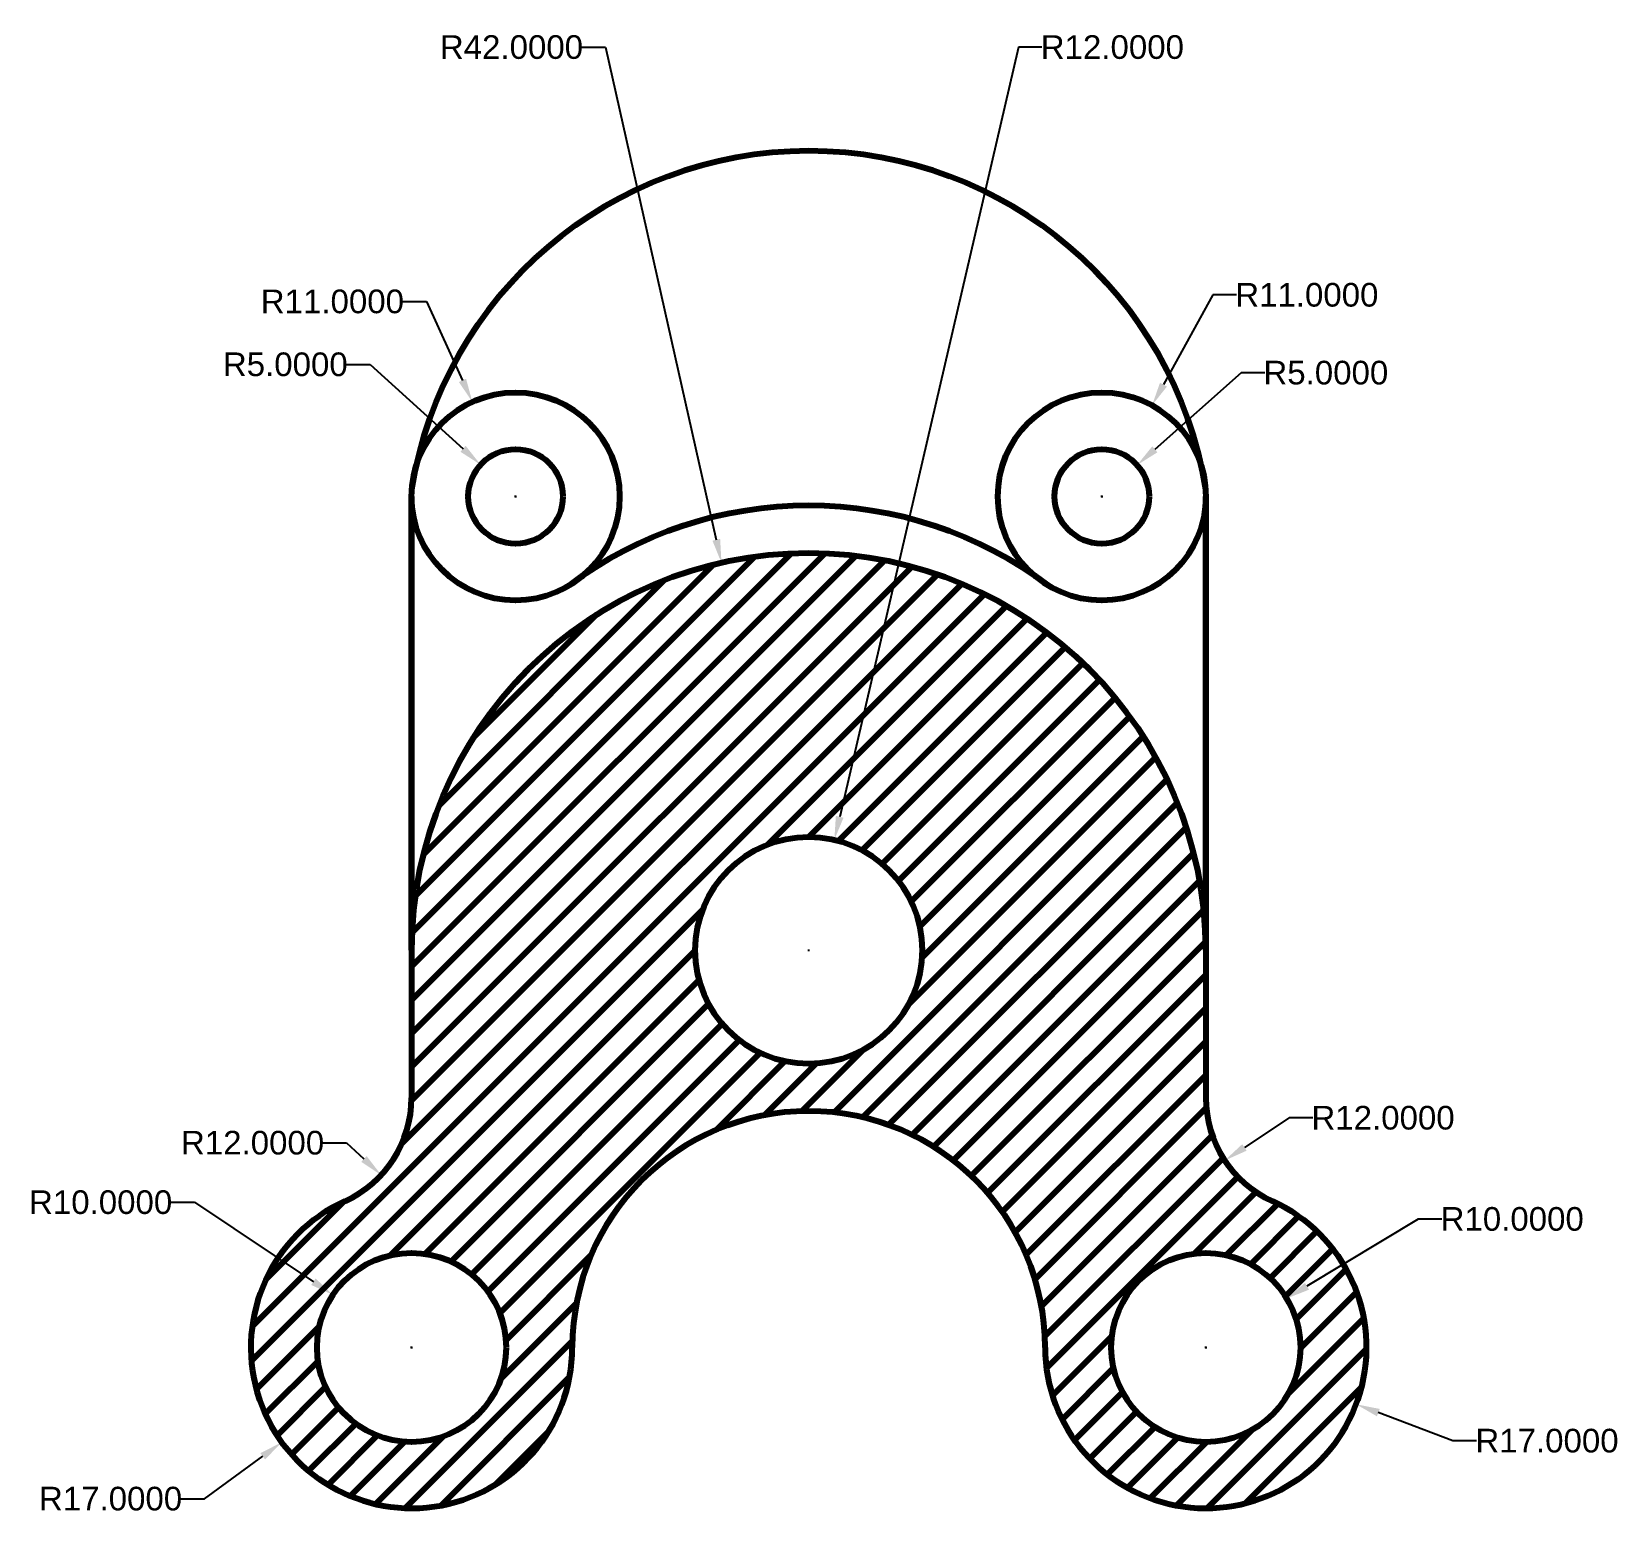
# Model space of a CAD drawing. Header units: centimetres. Extents: x 104 to 272, y 97 to 254.
import ezdxf

# ---------------------------------------------------------------- set-up
doc = ezdxf.new("R2010")
doc.units = ezdxf.units.CM
doc.header["$MEASUREMENT"] = 0
doc.styles.get("Standard").update_dxf_attribs({"font": 'Arial.ttf'})
doc.dimstyles.get("Standard").update_dxf_attribs({"dimtxt": 2.5, "dimasz": 2.5, "dimexe": 0.18, "dimexo": 0.0625, "dimgap": 0.09, "dimtad": 0, "dimtih": 1, "dimtoh": 1, "dimdec": 4, "dimzin": 0, "dimdsep": 46, "dimtxsty": 'Standard', "dimcen": 0.09, "dimadec": 0, "dimazin": 0, "dimtfac": 1, "dimtdec": 4, "dimtofl": 0, "dimtmove": 0, "dimatfit": 3, "dimfxl": 1, "dimtolj": 1, "dimtzin": 0, "dimarcsym": 0})

# ---------------------------------------------------------------- blocks, each defined once
blk = doc.blocks.new('*D1')
at = {"color": 0, "lineweight": -2, "transparency": 16777216}
for p, q in [((137.32, 218.5), (139.82, 218.5)), ((139.82, 218.5), (149.65, 209.58)), ((155.21, 204.45), (155.21, 204.63)), ((155.12, 204.54), (155.3, 204.54))]:
    blk.add_line(p, q, dxfattribs=at)
at = {"color": 0, "transparency": 16777216}
blk.add_solid([(149.93, 209.89), (149.37, 209.27), (151.5, 207.9)], dxfattribs=at)
at = {"layer": 'Defpoints', "color": 0, "transparency": 16777216}
for p in [(151.5, 207.9), (155.21, 204.54)]:
    blk.add_point(p, dxfattribs=at)
at = {"color": 0, "lineweight": 5, "transparency": 16777216, "insert": (130.85, 218.5), "char_height": 2.5, "attachment_point": 5}
blk.add_mtext('\\A1;R5.0000', dxfattribs=at)
blk = doc.blocks.new('*D2')
at = {"color": 0, "lineweight": -2, "transparency": 16777216}
for p, q in [((143.27, 225.15), (145.77, 225.15)), ((145.77, 225.15), (149.59, 216.82)), ((155.21, 204.45), (155.21, 204.63)), ((155.12, 204.54), (155.3, 204.54))]:
    blk.add_line(p, q, dxfattribs=at)
at = {"color": 0, "transparency": 16777216}
blk.add_solid([(149.97, 216.99), (149.21, 216.64), (150.63, 214.54)], dxfattribs=at)
at = {"layer": 'Defpoints', "color": 0, "transparency": 16777216}
for p in [(150.63, 214.54), (155.21, 204.54)]:
    blk.add_point(p, dxfattribs=at)
at = {"color": 0, "lineweight": 5, "transparency": 16777216, "insert": (135.83, 225.15), "char_height": 2.5, "attachment_point": 5}
blk.add_mtext('\\A1;R11.0000', dxfattribs=at)
blk = doc.blocks.new('*D3')
at = {"color": 0, "lineweight": -2, "transparency": 16777216}
for p, q in [((231.93, 217.62), (222.81, 209.52)), ((234.43, 217.62), (231.93, 217.62)), ((217.21, 204.45), (217.21, 204.63)), ((217.12, 204.54), (217.3, 204.54))]:
    blk.add_line(p, q, dxfattribs=at)
at = {"color": 0, "transparency": 16777216}
blk.add_solid([(222.54, 209.84), (223.09, 209.21), (220.94, 207.86)], dxfattribs=at)
at = {"layer": 'Defpoints', "color": 0, "transparency": 16777216}
for p in [(220.94, 207.86), (217.21, 204.54)]:
    blk.add_point(p, dxfattribs=at)
at = {"color": 0, "lineweight": 5, "transparency": 16777216, "insert": (240.9, 217.62), "char_height": 2.5, "attachment_point": 5}
blk.add_mtext('\\A1;R5.0000', dxfattribs=at)
blk = doc.blocks.new('*D4')
at = {"color": 0, "lineweight": -2, "transparency": 16777216}
for p, q in [((228.95, 225.85), (223.72, 216.37)), ((231.45, 225.85), (228.95, 225.85)), ((217.21, 204.45), (217.21, 204.63)), ((217.12, 204.54), (217.3, 204.54))]:
    blk.add_line(p, q, dxfattribs=at)
at = {"color": 0, "transparency": 16777216}
blk.add_solid([(223.36, 216.57), (224.09, 216.16), (222.52, 214.18)], dxfattribs=at)
at = {"layer": 'Defpoints', "color": 0, "transparency": 16777216}
for p in [(222.52, 214.18), (217.21, 204.54)]:
    blk.add_point(p, dxfattribs=at)
at = {"color": 0, "lineweight": 5, "transparency": 16777216, "insert": (238.89, 225.85), "char_height": 2.5, "attachment_point": 5}
blk.add_mtext('\\A1;R11.0000', dxfattribs=at)
blk = doc.blocks.new('*D5')
at = {"color": 0, "lineweight": -2, "transparency": 16777216}
for p, q in [((118.76, 129.89), (121.26, 129.89)), ((121.26, 129.89), (133.82, 121.49)), ((144.12, 114.54), (144.3, 114.54)), ((144.21, 114.45), (144.21, 114.63))]:
    blk.add_line(p, q, dxfattribs=at)
at = {"color": 0, "transparency": 16777216}
blk.add_solid([(134.05, 121.84), (133.59, 121.15), (135.9, 120.1)], dxfattribs=at)
at = {"layer": 'Defpoints', "color": 0, "transparency": 16777216}
for p in [(135.9, 120.1), (144.21, 114.54)]:
    blk.add_point(p, dxfattribs=at)
at = {"color": 0, "lineweight": 5, "transparency": 16777216, "insert": (111.32, 129.89), "char_height": 2.5, "attachment_point": 5}
blk.add_mtext('\\A1;R10.0000', dxfattribs=at)
blk = doc.blocks.new('*D6')
at = {"color": 0, "lineweight": -2, "transparency": 16777216}
for p, q in [((134.84, 136.18), (137.34, 136.18)), ((137.34, 136.18), (139.17, 134.48))]:
    blk.add_line(p, q, dxfattribs=at)
at = {"color": 0, "transparency": 16777216}
blk.add_solid([(139.45, 134.78), (138.88, 134.17), (141, 132.77)], dxfattribs=at)
at = {"layer": 'Defpoints', "color": 0, "transparency": 16777216}
for p in [(132.21, 140.94), (141, 132.77)]:
    blk.add_point(p, dxfattribs=at)
at = {"color": 0, "lineweight": 5, "transparency": 16777216, "insert": (127.39, 136.18), "char_height": 2.5, "attachment_point": 5}
blk.add_mtext('\\A1;R12.0000', dxfattribs=at)
blk = doc.blocks.new('*D7')
at = {"color": 0, "lineweight": -2, "transparency": 16777216}
for p, q in [((237.01, 138.82), (232.29, 135.69)), ((239.51, 138.82), (237.01, 138.82))]:
    blk.add_line(p, q, dxfattribs=at)
at = {"color": 0, "transparency": 16777216}
blk.add_solid([(232.06, 136.04), (232.52, 135.35), (230.2, 134.31)], dxfattribs=at)
at = {"layer": 'Defpoints', "color": 0, "transparency": 16777216}
for p in [(240.21, 140.94), (230.2, 134.31)]:
    blk.add_point(p, dxfattribs=at)
at = {"color": 0, "lineweight": 5, "transparency": 16777216, "insert": (246.95, 138.82), "char_height": 2.5, "attachment_point": 5}
blk.add_mtext('\\A1;R12.0000', dxfattribs=at)
blk = doc.blocks.new('*D8')
at = {"color": 0, "lineweight": -2, "transparency": 16777216}
for p, q in [((250.67, 128.12), (238.9, 121.01)), ((253.17, 128.12), (250.67, 128.12)), ((228.12, 114.54), (228.3, 114.54)), ((228.21, 114.45), (228.21, 114.63))]:
    blk.add_line(p, q, dxfattribs=at)
at = {"color": 0, "transparency": 16777216}
blk.add_solid([(238.69, 121.37), (239.12, 120.65), (236.76, 119.72)], dxfattribs=at)
at = {"layer": 'Defpoints', "color": 0, "transparency": 16777216}
for p in [(236.76, 119.72), (228.21, 114.54)]:
    blk.add_point(p, dxfattribs=at)
at = {"color": 0, "lineweight": 5, "transparency": 16777216, "insert": (260.61, 128.12), "char_height": 2.5, "attachment_point": 5}
blk.add_mtext('\\A1;R10.0000', dxfattribs=at)
blk = doc.blocks.new('*D9')
at = {"color": 0, "lineweight": -2, "transparency": 16777216}
for p, q in [((144.12, 114.54), (144.3, 114.54)), ((144.21, 114.45), (144.21, 114.63)), ((122.31, 98.54), (128.46, 103.03)), ((119.81, 98.54), (122.31, 98.54))]:
    blk.add_line(p, q, dxfattribs=at)
at = {"color": 0, "transparency": 16777216}
blk.add_solid([(128.22, 103.37), (128.71, 102.7), (130.48, 104.51)], dxfattribs=at)
at = {"layer": 'Defpoints', "color": 0, "transparency": 16777216}
for p in [(144.21, 114.54), (130.48, 104.51)]:
    blk.add_point(p, dxfattribs=at)
at = {"color": 0, "lineweight": 5, "transparency": 16777216, "insert": (112.37, 98.54), "char_height": 2.5, "attachment_point": 5}
blk.add_mtext('\\A1;R17.0000', dxfattribs=at)
blk = doc.blocks.new('*D10')
at = {"color": 0, "lineweight": -2, "transparency": 16777216}
for p, q in [((228.12, 114.54), (228.3, 114.54)), ((228.21, 114.45), (228.21, 114.63)), ((254.34, 104.67), (246.45, 107.65)), ((256.84, 104.67), (254.34, 104.67))]:
    blk.add_line(p, q, dxfattribs=at)
at = {"color": 0, "transparency": 16777216}
blk.add_solid([(246.6, 108.04), (246.3, 107.26), (244.11, 108.53)], dxfattribs=at)
at = {"layer": 'Defpoints', "color": 0, "transparency": 16777216}
for p in [(228.21, 114.54), (244.11, 108.53)]:
    blk.add_point(p, dxfattribs=at)
at = {"color": 0, "lineweight": 5, "transparency": 16777216, "insert": (264.29, 104.67), "char_height": 2.5, "attachment_point": 5}
blk.add_mtext('\\A1;R17.0000', dxfattribs=at)
blk = doc.blocks.new('*D11')
at = {"color": 0, "lineweight": -2, "transparency": 16777216}
for p, q in [((208.38, 252.05), (189.49, 170.67)), ((210.88, 252.05), (208.38, 252.05)), ((186.12, 156.54), (186.3, 156.54)), ((186.21, 156.45), (186.21, 156.63))]:
    blk.add_line(p, q, dxfattribs=at)
at = {"color": 0, "transparency": 16777216}
blk.add_solid([(189.08, 170.76), (189.89, 170.57), (188.92, 168.23)], dxfattribs=at)
at = {"layer": 'Defpoints', "color": 0, "transparency": 16777216}
for p in [(188.92, 168.23), (186.21, 156.54)]:
    blk.add_point(p, dxfattribs=at)
at = {"color": 0, "lineweight": 5, "transparency": 16777216, "insert": (218.32, 252.05), "char_height": 2.5, "attachment_point": 5}
blk.add_mtext('\\A1;R12.0000', dxfattribs=at)
blk = doc.blocks.new('*D12')
at = {"color": 0, "lineweight": -2, "transparency": 16777216}
for p, q in [((162.21, 252.05), (164.71, 252.05)), ((164.71, 252.05), (176.43, 199.95)), ((186.12, 156.54), (186.3, 156.54)), ((186.21, 156.45), (186.21, 156.63))]:
    blk.add_line(p, q, dxfattribs=at)
at = {"color": 0, "transparency": 16777216}
blk.add_solid([(176.84, 200.05), (176.03, 199.86), (176.98, 197.52)], dxfattribs=at)
at = {"layer": 'Defpoints', "color": 0, "transparency": 16777216}
for p in [(176.98, 197.52), (186.21, 156.54)]:
    blk.add_point(p, dxfattribs=at)
at = {"color": 0, "lineweight": 5, "transparency": 16777216, "insert": (154.77, 252.05), "char_height": 2.5, "attachment_point": 5}
blk.add_mtext('\\A1;R42.0000', dxfattribs=at)

msp = doc.modelspace()

# ---------------------------------------------------------------- hatches: boundary and pattern name
at = {"lineweight": 80}
h = msp.add_hatch(dxfattribs=at)
h.set_pattern_fill('ANSI31', color=256, scale=20)
h.paths.add_polyline_path([(144.20745, 156.54132), (144.20745, 140.94208, -0.294110551), (137.17296, 130.01762, 1.833304852), (161.20745, 114.54132, -1), (211.20745, 114.54132, 1.833304852), (235.24193, 130.01762, -0.294110551), (228.20745, 140.94208), (228.20745, 156.54132, 1)])
h.paths.add_polyline_path([(198.20745, 156.54132, -1), (174.20745, 156.54132, -1)], flags=16)
h.paths.add_polyline_path([(154.20745, 114.54132, -1), (134.20745, 114.54132, -1)], flags=16)
h.paths.add_polyline_path([(238.20745, 114.54132, -1), (218.20745, 114.54132, -1)], flags=16)

# ---------------------------------------------------------------- linework, layer by layer
for p, q in [((144.20745, 156.54132), (144.20745, 204.54132)), ((144.20745, 204.54132), (144.20745, 140.94208)), ((228.20745, 156.54132), (228.20745, 204.54132)), ((228.20745, 204.54132), (228.20745, 140.94208))]:
    msp.add_line(p, q, dxfattribs=at)
for centre, radius in [((155.20745, 204.54132), 11), ((217.20745, 204.54132), 11), ((155.20745, 204.54132), 5), ((217.20745, 204.54132), 5), ((186.20745, 156.54132), 12), ((144.20745, 114.54132), 10), ((228.20745, 114.54132), 10)]:
    msp.add_circle(centre, radius, dxfattribs=at)
for centre, radius, start, end in [((186.20745, 198.54132), 42.53802, 9.1223389, 170.8776611), ((186.20745, 161.30163), 42.26891, 52.9208493, 127.0791507), ((186.20745, 156.54132), 42, 0, 180), ((132.20745, 140.94208), 12, 294.4433354, 0), ((240.20745, 140.94208), 12, 180, 245.5566646), ((186.20745, 114.54132), 25, 0, 180), ((144.20745, 114.54132), 17, 114.4433354, 0), ((228.20745, 114.54132), 17, 180, 65.5566646)]:
    msp.add_arc(centre, radius, start, end, dxfattribs=at)

# ---------------------------------------------------------------- dimensions: what is measured, and where the dimension line sits
at = {"lineweight": 5}
for center, mpoint, picture, middle in [((186.20745, 156.54132), (176.98388, 197.51602), '*D12', (154.76588, 252.04861)), ((186.20745, 156.54132), (188.92083, 168.23053), '*D11', (218.31979, 252.04861)), ((155.20745, 204.54132), (150.62887, 214.54315), '*D2', (135.83029, 225.15119)), ((217.20745, 204.54132), (222.51615, 214.17551), '*D4', (238.89239, 225.85145)), ((155.20745, 204.54132), (151.50391, 207.90045), '*D1', (130.84774, 218.4987)), ((217.20745, 204.54132), (220.94472, 207.86288), '*D3', (240.89808, 217.62337)), ((132.20745, 140.94208), (140.99809, 132.77357), '*D6', (127.39283, 136.17711)), ((240.20745, 140.94208), (230.20444, 134.31335), '*D7', (246.94915, 138.821)), ((144.20745, 114.54132), (135.89572, 120.10147), '*D5', (111.31663, 129.89265)), ((228.20745, 114.54132), (236.7643, 119.71628), '*D8', (260.60993, 128.12452)), ((144.20745, 114.54132), (130.4825, 104.51007), '*D9', (112.36951, 98.53844)), ((228.20745, 114.54132), (244.11017, 108.53271), '*D10', (264.28723, 104.66573))]:
    dim = msp.add_radius_dim(center=center, mpoint=mpoint, dimstyle='Standard', dxfattribs=at)
    dim.commit()
    dim.dimension.update_dxf_attribs({"geometry": picture, "text_midpoint": middle, "dimtype": 164})

doc.saveas('drawing.dxf')
